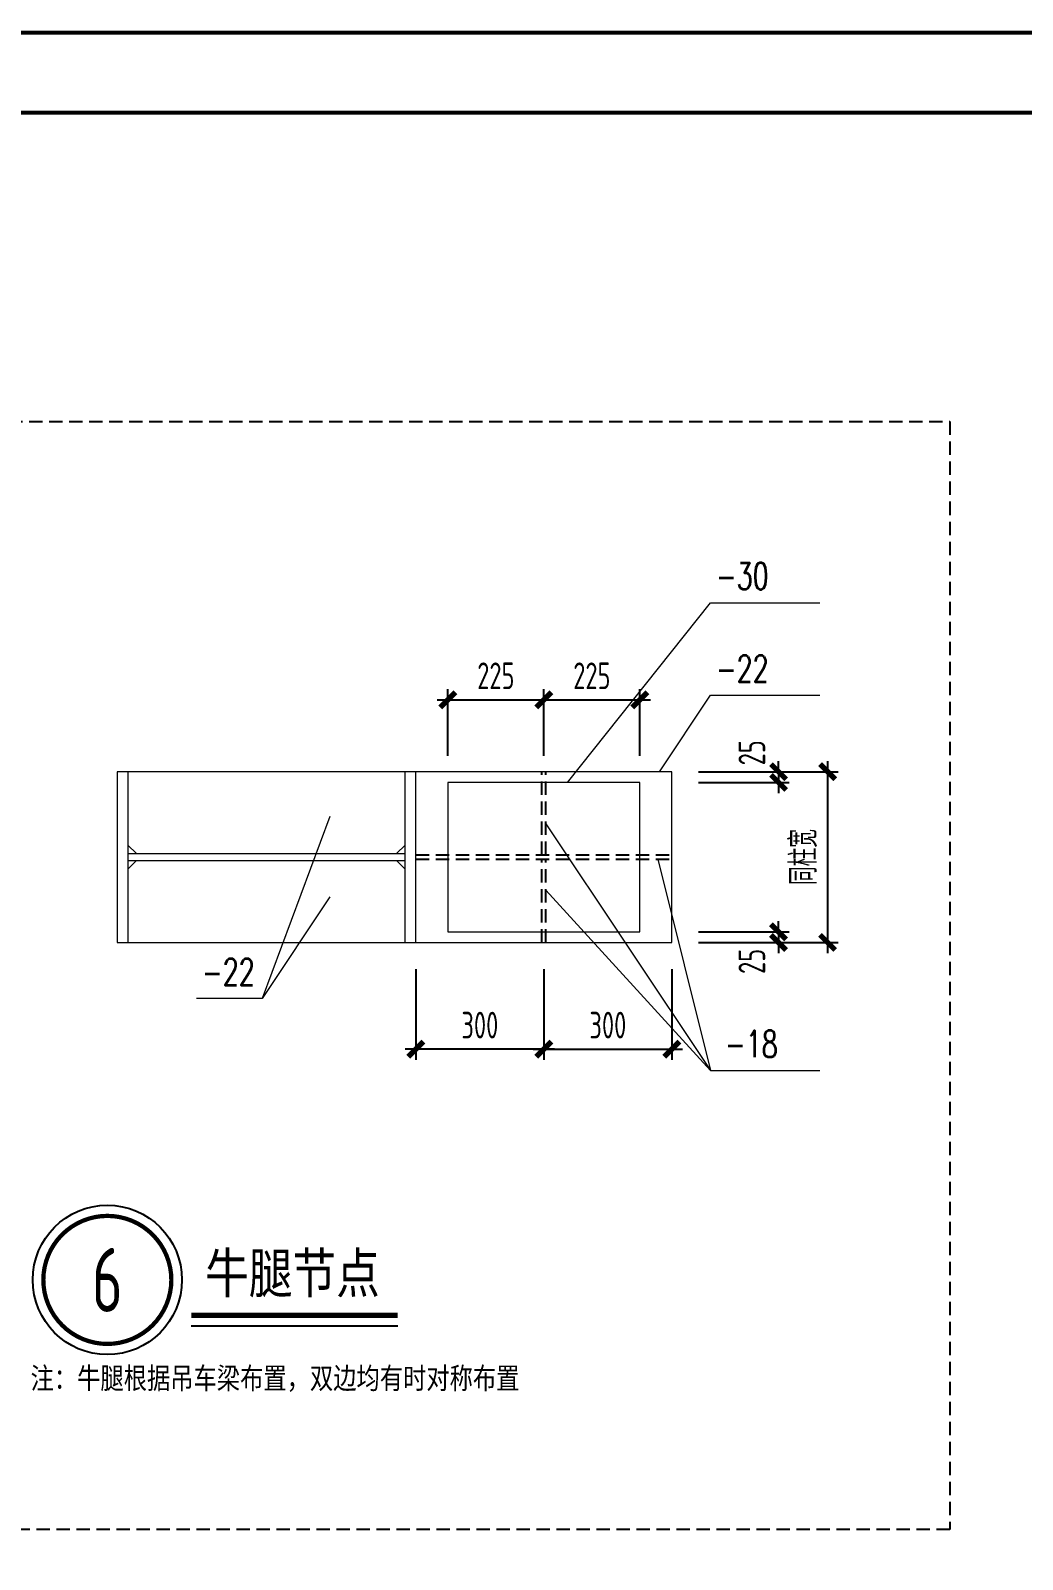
# Model space of a CAD drawing. Extents: x -1201378 to 2367219, y -619313 to 244905.
# Drawn here: x 497851 to 516448, y -398572 to -369915 of the extents above; entities that cross this region are included whole.
import ezdxf
from ezdxf.enums import TextEntityAlignment as Align

# ---------------------------------------------------------------- set-up
doc = ezdxf.new("R2010")
doc.units = 0
doc.header["$LTSCALE"] = 1000
doc.linetypes.add('HIDDEN', pattern=[0.375, 0.25, -0.125])
doc.layers.get('0').update_dxf_attribs({"linetype": 'CONTINUOUS'})
doc.layers.get('Defpoints').update_dxf_attribs({"linetype": 'CONTINUOUS'})
for name, color, linetype in [('0-cxFrame', 155, 'CONTINUOUS'), ('S-SHAPE2', 165, 'HIDDEN'), ('S-TEXT', 21, 'CONTINUOUS')]:
    doc.layers.add(name, color=color, linetype=linetype)
for name, color, linetype, lineweight in [('0-cxText', 131, 'CONTINUOUS', 25), ('S-bkl', 4, 'CONTINUOUS', 0), ('S-dim', 81, 'CONTINUOUS', 0), ('THIN', 7, 'CONTINUOUS', 0)]:
    doc.layers.add(name, color=color, linetype=linetype, lineweight=lineweight)
doc.styles.add('cx_tuming', font='simhei.ttf')
doc.styles.add('cx_tuqian1', font='')
doc.styles.add('TSSD_Dimension', font='tssdeng.shx', dxfattribs={"width": 0.7, "bigfont": 'hztxt.shx'})
doc.styles.add('TSSD_Num', font='tssdeng.shx', dxfattribs={"width": 0.7, "bigfont": 'Hztxt.shx'})
doc.styles.add('TSSD_Rein', font='tj-romans1.shx', dxfattribs={"width": 0.7, "bigfont": 'tj-hztxt.shx'})
doc.styles.add('黑体', font='simhei.ttf', dxfattribs={"width": 0.8})
doc.styles.get('cx_tuqian1').set_extended_font_data('SimSun')
doc.dimstyles.new('TSSD_25_200', dxfattribs={"dimtxt": 500, "dimasz": 200, "dimexe": 200, "dimexo": 500, "dimgap": 200, "dimtad": 1, "dimdec": 0, "dimlfac": 0.125, "dimzin": 0, "dimdsep": 46, "dimtxsty": 'TSSD_Dimension', "dimblk": 'ARCHTICK', "dimcen": 0, "dimdle": 200, "dimclrt": 7, "dimadec": 0, "dimazin": 0, "dimtfac": 1, "dimtdec": 0, "dimtix": 1, "dimtmove": 2, "dimatfit": 3, "dimfxl": 1, "dimtolj": 1, "dimtzin": 0, "dimarcsym": 0})

# ---------------------------------------------------------------- blocks, each defined once
blk = doc.blocks.new('_ArchTick')
at = {"color": 0, "linetype": 'ByBlock', "const_width": 0.5}
blk.add_lwpolyline([(-0.71, -0.71), (0.71, 0.71)], dxfattribs=at)
blk = doc.blocks.new('*D6119')
at = {"layer": 'Defpoints', "color": 0, "transparency": 16777216}
for p in [(509875, -386807), (509875, -387007), (511875, -387007)]:
    blk.add_point(p, dxfattribs=at)
at = {"layer": 'S-dim', "color": 0, "lineweight": -2, "transparency": 16777216}
for p, q in [((510375, -386807), (512075, -386807)), ((511875, -386807), (511875, -386607)), ((511875, -386807), (511875, -387007)), ((510375, -387007), (512075, -387007)), ((511875, -387007), (511875, -387207))]:
    blk.add_line(p, q, dxfattribs=at)
at = {"layer": 'S-dim', "color": 0, "lineweight": -2, "transparency": 16777216, "xscale": 200, "yscale": 200, "zscale": 200}
for p, rotation in [((511875, -386807), 270), ((511875, -387007), 90)]:
    blk.add_blockref('_ArchTick', p, dxfattribs=dict(at, rotation=rotation))
at = {"layer": 'S-dim', "color": 7, "transparency": 16777216, "insert": (511375, -387362), "char_height": 500, "attachment_point": 5, "rotation": 90, "style": 'TSSD_Dimension'}
blk.add_mtext('\\A1;25', dxfattribs=at)
blk = doc.blocks.new('*D6120')
at = {"layer": 'Defpoints', "color": 0, "transparency": 16777216}
for p in [(509875, -383807), (509875, -384007), (511875, -384007)]:
    blk.add_point(p, dxfattribs=at)
at = {"layer": 'S-dim', "color": 0, "lineweight": -2, "transparency": 16777216}
for p, q in [((511875, -383807), (511875, -383607)), ((510375, -383807), (512075, -383807)), ((511875, -383807), (511875, -384007)), ((510375, -384007), (512075, -384007)), ((511875, -384007), (511875, -384207))]:
    blk.add_line(p, q, dxfattribs=at)
at = {"layer": 'S-dim', "color": 0, "lineweight": -2, "transparency": 16777216, "xscale": 200, "yscale": 200, "zscale": 200}
for p, rotation in [((511875, -383807), 270), ((511875, -384007), 90)]:
    blk.add_blockref('_ArchTick', p, dxfattribs=dict(at, rotation=rotation))
at = {"layer": 'S-dim', "color": 7, "transparency": 16777216, "insert": (511375, -383452), "char_height": 500, "attachment_point": 5, "rotation": 90, "style": 'TSSD_Dimension'}
blk.add_mtext('\\A1;25', dxfattribs=at)
blk = doc.blocks.new('*D6121')
at = {"layer": 'Defpoints', "color": 0, "transparency": 16777216}
for p in [(507475, -387007), (509875, -387007), (509875, -389007)]:
    blk.add_point(p, dxfattribs=at)
at = {"layer": 'S-dim', "color": 0, "lineweight": -2, "transparency": 16777216}
for p, q in [((507475, -387507), (507475, -389207)), ((509875, -387507), (509875, -389207)), ((507275, -389007), (510075, -389007))]:
    blk.add_line(p, q, dxfattribs=at)
at = {"layer": 'S-dim', "color": 0, "lineweight": -2, "transparency": 16777216, "xscale": 200, "yscale": 200, "zscale": 200, "rotation": 180}
blk.add_blockref('_ArchTick', (507475, -389007), dxfattribs=at)
at = {"layer": 'S-dim', "color": 0, "lineweight": -2, "transparency": 16777216, "xscale": 200, "yscale": 200, "zscale": 200}
blk.add_blockref('_ArchTick', (509875, -389007), dxfattribs=at)
at = {"layer": 'S-dim', "color": 7, "transparency": 16777216, "insert": (508675, -388557), "char_height": 500, "attachment_point": 5, "style": 'TSSD_Dimension'}
blk.add_mtext('\\A1;300', dxfattribs=at)
blk = doc.blocks.new('*D6122')
at = {"layer": 'Defpoints', "color": 0, "transparency": 16777216}
for p in [(507475, -382459), (505675, -384007), (507475, -384007)]:
    blk.add_point(p, dxfattribs=at)
at = {"layer": 'S-dim', "color": 0, "lineweight": -2, "transparency": 16777216}
for p, q in [((505675, -383507), (505675, -382259)), ((507475, -383507), (507475, -382259)), ((505475, -382459), (507675, -382459))]:
    blk.add_line(p, q, dxfattribs=at)
at = {"layer": 'S-dim', "color": 0, "lineweight": -2, "transparency": 16777216, "xscale": 200, "yscale": 200, "zscale": 200, "rotation": 180}
blk.add_blockref('_ArchTick', (505675, -382459), dxfattribs=at)
at = {"layer": 'S-dim', "color": 0, "lineweight": -2, "transparency": 16777216, "xscale": 200, "yscale": 200, "zscale": 200}
blk.add_blockref('_ArchTick', (507475, -382459), dxfattribs=at)
at = {"layer": 'S-dim', "color": 7, "transparency": 16777216, "insert": (506575, -382009), "char_height": 500, "attachment_point": 5, "style": 'TSSD_Dimension'}
blk.add_mtext('\\A1;225', dxfattribs=at)
blk = doc.blocks.new('*D6123')
at = {"layer": 'Defpoints', "color": 0, "transparency": 16777216}
for p in [(509275, -382459), (507475, -384007), (509275, -384007)]:
    blk.add_point(p, dxfattribs=at)
at = {"layer": 'S-dim', "color": 0, "lineweight": -2, "transparency": 16777216}
for p, q in [((507475, -383507), (507475, -382259)), ((509275, -383507), (509275, -382259)), ((507275, -382459), (509475, -382459))]:
    blk.add_line(p, q, dxfattribs=at)
at = {"layer": 'S-dim', "color": 0, "lineweight": -2, "transparency": 16777216, "xscale": 200, "yscale": 200, "zscale": 200, "rotation": 180}
blk.add_blockref('_ArchTick', (507475, -382459), dxfattribs=at)
at = {"layer": 'S-dim', "color": 0, "lineweight": -2, "transparency": 16777216, "xscale": 200, "yscale": 200, "zscale": 200}
blk.add_blockref('_ArchTick', (509275, -382459), dxfattribs=at)
at = {"layer": 'S-dim', "color": 7, "transparency": 16777216, "insert": (508375, -382009), "char_height": 500, "attachment_point": 5, "style": 'TSSD_Dimension'}
blk.add_mtext('\\A1;225', dxfattribs=at)
blk = doc.blocks.new('*D6211')
at = {"layer": 'Defpoints', "color": 0, "transparency": 16777216}
for p in [(511225, -383807), (511225, -387007), (512796, -387007)]:
    blk.add_point(p, dxfattribs=at)
at = {"layer": 'S-dim', "color": 0, "lineweight": -2, "transparency": 16777216}
for p, q in [((512796, -383607), (512796, -387207)), ((511725, -383807), (512996, -383807)), ((511725, -387007), (512996, -387007))]:
    blk.add_line(p, q, dxfattribs=at)
at = {"layer": 'S-dim', "color": 0, "lineweight": -2, "transparency": 16777216, "xscale": 200, "yscale": 200, "zscale": 200}
for p, rotation in [((512796, -383807), 90), ((512796, -387007), 270)]:
    blk.add_blockref('_ArchTick', p, dxfattribs=dict(at, rotation=rotation))
at = {"layer": 'S-dim', "color": 7, "transparency": 16777216, "insert": (512346, -385407), "char_height": 500, "attachment_point": 5, "rotation": 90, "style": 'TSSD_Dimension'}
blk.add_mtext('\\A1;同柱宽', dxfattribs=at)
blk = doc.blocks.new('ts_idx2')
at = {"layer": 'THIN', "color": 0, "linetype": 'ByBlock', "lineweight": -2, "const_width": 0.0333}
blk.add_lwpolyline([(-0.5, 0, 1), (0.5, 0, 1)], format="xyb", close=True, dxfattribs=at)
at = {"layer": 'THIN', "color": 0, "linetype": 'ByBlock', "lineweight": -2}
blk.add_circle((0, 0), 0.583, dxfattribs=at)
at = {"layer": 'THIN', "color": 0, "linetype": 'ByBlock', "lineweight": -2, "style": 'TSSD_Num', "width": 0.7}
blk.add_attdef('A', text='', height=0.5, dxfattribs=at).set_placement((0, 0), align=Align.MIDDLE_CENTER)
blk = doc.blocks.new('TK22.A0 L(Dragon)')
at = {"layer": '0-cxFrame', "color": 7, "const_width": 0.5}
blk.add_lwpolyline([(0, 0), (-1486, 0), (-1486, 841), (0, 841)], close=True, dxfattribs=at)
at = {"layer": '0-cxFrame', "const_width": 0.5}
blk.add_lwpolyline([(-80, 10), (-1466, 10), (-1466, 831), (-80, 831)], close=True, dxfattribs=at)
at = {"style": '黑体', "flags": 4}
blk.add_attdef('图幅', text='', height=3.3, dxfattribs=at).set_placement((-40, 3), align=Align.RIGHT)
at = {"layer": '0-cxText', "flags": 4}
for tag, height, style, p in [('建设单位', 3.5, 'cx_tuming', (-45, 240)), ('项目名称', 3.5, 'cx_tuming', (-45, 210)), ('子项名称', 3.5, 'cx_tuming', (-45, 180)), ('工程编号', 3.3, 'cx_tuqian1', (-35, 165)), ('图名1', 3.5, 'cx_tuming', (-45, 87)), ('图名2', 3.5, 'cx_tuming', (-45, 79)), ('图名3', 3.5, 'cx_tuming', (-45, 71)), ('出图日期', 3.3, 'cx_tuqian1', (-39, 60)), ('专业', 3.3, 'cx_tuqian1', (-55, 52)), ('图号', 3.3, 'cx_tuqian1', (-55, 44)), ('版次', 3.3, 'cx_tuqian1', (-20, 44))]:
    blk.add_attdef(tag, text='', height=height, dxfattribs=dict(at, style=style)).set_placement(p, align=Align.MIDDLE)
at = {"layer": 'Defpoints', "color": 6, "flags": 4}
for tag, height, style, p in [('tufu', 3.3, '黑体', (-12, 12)), ('dwfname', 4, 'cx_tuqian1', (-80, 3))]:
    blk.add_attdef(tag, text='', height=height, dxfattribs=dict(at, style=style)).set_placement(p, align=Align.RIGHT)
blk = doc.blocks.new('*D6879')
at = {"layer": 'Defpoints', "color": 0, "transparency": 16777216}
for p in [(505075, -387007), (507475, -387007), (505075, -389007)]:
    blk.add_point(p, dxfattribs=at)
at = {"layer": 'S-dim', "color": 0, "lineweight": -2, "transparency": 16777216}
for p, q in [((505075, -387507), (505075, -389207)), ((507475, -387507), (507475, -389207)), ((507675, -389007), (504875, -389007))]:
    blk.add_line(p, q, dxfattribs=at)
at = {"layer": 'S-dim', "color": 0, "lineweight": -2, "transparency": 16777216, "xscale": 200, "yscale": 200, "zscale": 200, "rotation": 180}
blk.add_blockref('_ArchTick', (505075, -389007), dxfattribs=at)
at = {"layer": 'S-dim', "color": 0, "lineweight": -2, "transparency": 16777216, "xscale": 200, "yscale": 200, "zscale": 200}
blk.add_blockref('_ArchTick', (507475, -389007), dxfattribs=at)
at = {"layer": 'S-dim', "color": 7, "transparency": 16777216, "insert": (506275, -388557), "char_height": 500, "attachment_point": 5, "style": 'TSSD_Dimension'}
blk.add_mtext('\\A1;300', dxfattribs=at)

msp = doc.modelspace()

# ---------------------------------------------------------------- linework, layer by layer
at = {"layer": 'S-bkl'}
for p, q in [((509874.9, -383806.9), (499474.9, -383806.9)), ((499474.9, -383806.9), (499474.9, -387006.9)), ((499674.9, -383806.9), (499674.9, -387006.9)), ((504874.9, -387006.9), (504874.9, -383806.9)), ((505074.9, -387006.9), (505074.9, -383806.9)), ((509874.9, -387006.9), (509874.9, -383806.9)), ((499834.9, -385342.9), (499674.9, -385182.9)), ((499674.9, -385342.9), (504874.9, -385342.9)), ((504714.9, -385342.9), (504874.9, -385182.9)), ((499674.9, -385470.9), (504874.9, -385470.9)), ((499834.9, -385470.9), (499674.9, -385630.9)), ((504714.9, -385470.9), (504874.9, -385630.9)), ((499474.9, -387006.9), (509874.9, -387006.9))]:
    msp.add_line(p, q, dxfattribs=at)
msp.add_lwpolyline([(505674.9, -386806.9), (509274.9, -386806.9), (509274.9, -384006.9), (505674.9, -384006.9)], close=True, dxfattribs=at)
at = {"layer": 'S-SHAPE2'}
for p, q in [((507434.9, -385366.9), (507434.9, -383806.9)), ((507514.9, -385366.9), (507514.9, -383806.9)), ((505074.9, -385366.9), (509874.9, -385366.9)), ((505074.9, -385446.9), (509874.9, -385446.9)), ((507434.9, -387006.9), (507434.9, -385446.9)), ((507514.9, -387006.9), (507514.9, -385446.9))]:
    msp.add_line(p, q, dxfattribs=at)
msp.add_lwpolyline([(477949.8, -377245), (515086.4, -377245), (515086.4, -398012.6), (477949.8, -398012.6)], close=True, dxfattribs=at)
at = {"layer": 'S-TEXT', "const_width": 100}
msp.add_lwpolyline([(500862.1, -393996.4), (504736, -393996.4)], dxfattribs=at)
at = {"layer": 'S-TEXT'}
msp.add_lwpolyline([(500862.1, -394196.4), (504736, -394196.4)], dxfattribs=at)
at = {"layer": 'THIN'}
for p, q in [((507514.9, -384786.9), (510599.5, -389410.1)), ((503461.6, -386150), (502196, -388058.5)), ((507514.9, -386026.9), (510599.5, -389410.1))]:
    msp.add_line(p, q, dxfattribs=at)
for points in [[(507917.7, -384006.9), (510599.5, -380638.6), (512652.2, -380638.6)], [(509642.4, -383806.9), (510599.5, -382374.6), (512652.2, -382374.6)], [(503461.6, -384648.7), (502196, -388058.5), (500964.3, -388058.5)], [(509612.1, -385446.9), (510599.5, -389410.1), (512652.2, -389410.1)]]:
    msp.add_lwpolyline(points, dxfattribs=at)

# ---------------------------------------------------------------- block references
at = {"layer": '0-cxFrame', "xscale": 150, "yscale": 150, "zscale": 150}
msp.add_blockref('TK22.A0 L(Dragon)', (535008.3, -496102.2), dxfattribs=at)
at = {"layer": 'S-TEXT'}
ref = msp.add_blockref('ts_idx2', (499290.3, -393332.6), dxfattribs=dict(at, xscale=2400, yscale=2400, zscale=2400))
ref.add_attrib('1', '6', dxfattribs={"layer": 'THIN', "height": 1200, "style": 'TSSD_Num', "width": 0.7}).set_placement((499290.3, -393332.6), align=Align.MIDDLE_CENTER)

# ---------------------------------------------------------------- texts
at = {"layer": 'S-TEXT', "style": '黑体', "width": 0.8}
for s, height, p in [('牛腿节点', 750, (502761.5, -393804.3)), ('注：牛腿根据吊车梁布置，双边均有时对称布置', 400, (502434.2, -395494.6))]:
    msp.add_text(s, height=height, dxfattribs=at).set_placement(p, align=Align.BOTTOM_CENTER)
at = {"layer": 'THIN', "style": 'TSSD_Rein', "width": 0.7}
for s, p in [('-30', (510699.5, -380538.6)), ('-22', (510699.5, -382274.6)), ('-22', (501064.3, -387958.5)), ('-18', (510870.4, -389310.1))]:
    msp.add_text(s, height=500, dxfattribs=at).set_placement(p, align=Align.BOTTOM_LEFT)

# ---------------------------------------------------------------- dimensions: what is measured, and where the dimension line sits
at = {"layer": 'S-dim'}
for base, p1, p2, picture, middle in [((507474.9, -382459.1), (505674.9, -384006.9), (507474.9, -384006.9), '*D6122', (506574.9, -382009.1)), ((509274.9, -382459.1), (507474.9, -384006.9), (509274.9, -384006.9), '*D6123', (508374.9, -382009.1)), ((509874.9, -389006.9), (507474.9, -387006.9), (509874.9, -387006.9), '*D6121', (508674.9, -388556.9))]:
    dim = msp.add_linear_dim(base=base, p1=p1, p2=p2, dimstyle='TSSD_25_200', dxfattribs=at)
    dim.commit()
    dim.dimension.update_dxf_attribs({"geometry": picture, "text_midpoint": middle})
for base, p1, p2, picture, middle in [((511874.9, -384006.9), (509874.9, -383806.9), (509874.9, -384006.9), '*D6120', (511374.9, -383452.3)), ((511874.9, -387006.9), (509874.9, -386806.9), (509874.9, -387006.9), '*D6119', (511374.9, -387361.5))]:
    dim = msp.add_linear_dim(base=base, p1=p1, p2=p2, angle=270, dimstyle='TSSD_25_200', dxfattribs=at)
    dim.commit()
    dim.dimension.update_dxf_attribs({"geometry": picture, "text_midpoint": middle, "dimtype": 160})
dim = msp.add_linear_dim(base=(512796.5, -387006.9), p1=(511224.9, -383806.9), p2=(511224.9, -387006.9), angle=90, text='同柱宽', dimstyle='TSSD_25_200', dxfattribs=at)
dim.commit()
dim.dimension.update_dxf_attribs({"geometry": '*D6211', "text_midpoint": (512346.5, -385406.9)})
dim = msp.add_linear_dim(base=(505074.9, -389006.9), p1=(507474.9, -387006.9), p2=(505074.9, -387006.9), angle=180, dimstyle='TSSD_25_200', dxfattribs=at)
dim.commit()
dim.dimension.update_dxf_attribs({"geometry": '*D6879', "text_midpoint": (506274.9, -388556.9)})

doc.saveas('drawing.dxf')
